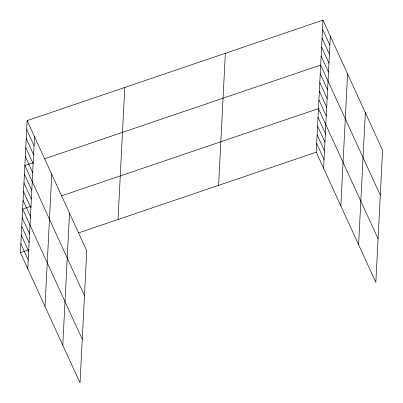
<?xml version="1.0" encoding="UTF-8"?>
<svg xmlns="http://www.w3.org/2000/svg" width="403" height="403" viewBox="0 0 403 403"><rect width="100%" height="100%" fill="white"/><g stroke="black" fill="none" stroke-linecap="round" stroke-linejoin="round"><path stroke-width="0.6" d="M27.157 120.618L86.766 250.817L80.026 382.85L20.417 252.656L27.157 120.618L322.974 20.15L382.583 150.344L375.843 282.382L316.234 152.183L322.974 20.15M27.782 268.741L34.522 136.703M45.025 306.396L51.765 174.363M62.787 345.195L69.528 213.157M118.039 219.499L124.779 87.466M218.612 185.34L225.353 53.307M323.599 168.268L330.339 36.235M340.837 205.928L347.577 73.89M358.599 244.722L365.34 112.689M33.001 162.747L24.865 165.512L84.474 295.706M44.622 158.802L320.682 65.044L380.291 195.238M31.358 206.124L22.644 209.081L82.252 339.281M61.573 195.858L318.456 108.614L378.064 238.808M20.417 252.656L28.553 249.89M78.525 232.919L316.234 152.183M322.516 29.127L329.881 45.212M322.057 38.109L329.422 54.193M321.599 47.086L328.964 63.17M321.141 56.062L328.505 72.147M320.234 73.754L327.599 89.839M319.791 82.469L327.155 98.554M319.347 91.184L326.712 107.269M318.904 99.899L326.264 115.983M318.012 117.328L325.377 133.413M317.569 126.043L324.929 142.128M317.121 134.758L324.486 150.843M316.677 143.468L324.042 159.553M26.699 129.6L34.064 145.685M26.24 138.577L33.605 154.661M25.782 147.553L33.147 163.638M25.324 156.535L32.688 172.62M24.422 174.227L31.787 190.312M23.979 182.942L31.343 199.027M23.535 191.652L30.895 207.741M23.087 200.367L30.452 216.451M22.2 217.796L29.565 233.881M21.752 226.511L29.117 242.596M21.309 235.226L28.673 251.311M20.865 243.941L28.23 260.026"/></g></svg>
